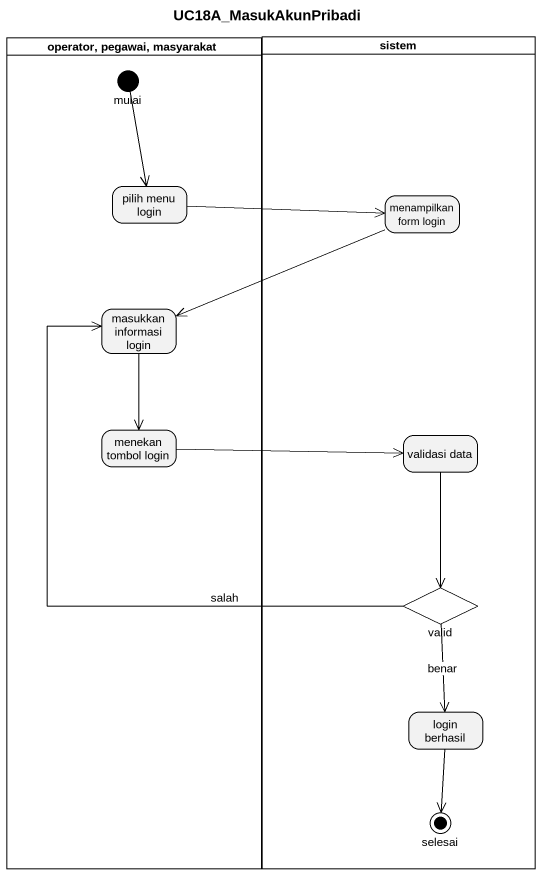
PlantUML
@startuml
title UC18A_MasukAkunPribadi
hide empty description
state "operator, pegawai, masyarakat" as operator_pegawai_masyarakat <<partition>> {
  state mulai <<start>>
  state "pilih menu login" as pilih_menu_login
  state "masukkan informasi login" as masukkan_informasi_login
  state "menekan tombol login" as menekan_tombol_login
}
state sistem <<partition>> {
  state "menampilkan form login" as menampilkan_form_login
  state "validasi data" as validasi_data
  state valid <<choice>>
  state "login berhasil" as login_berhasil
  state selesai <<end>>
}
mulai --> pilih_menu_login
pilih_menu_login -right-> menampilkan_form_login
menampilkan_form_login -left-> masukkan_informasi_login
masukkan_informasi_login --> menekan_tombol_login
menekan_tombol_login -right-> validasi_data
validasi_data --> valid
valid -up-> masukkan_informasi_login : salah
valid --> login_berhasil : benar
login_berhasil --> selesai
@enduml
